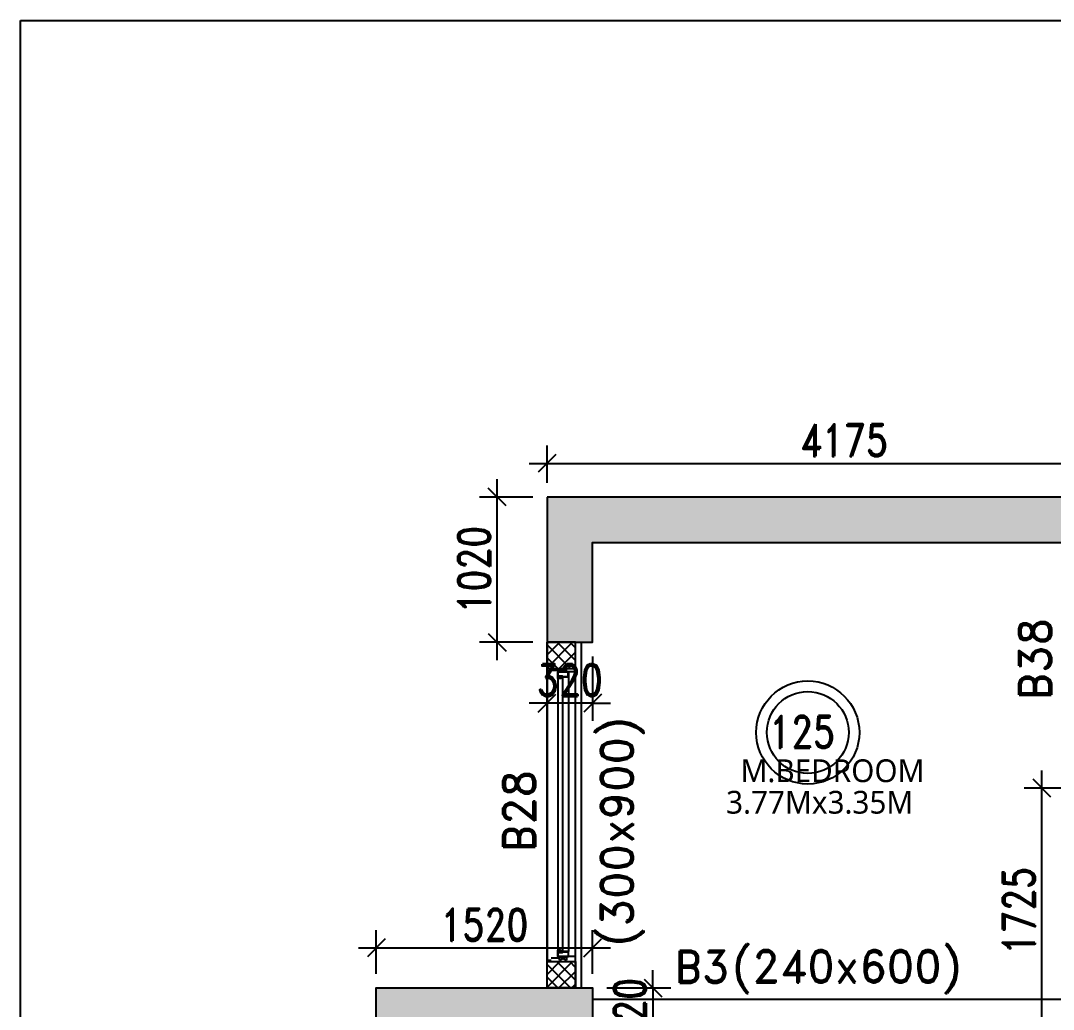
# Model space of a CAD drawing. Header units: millimetres. Extents: x 2061841 to 105821645, y -77612 to 48520811.
# Drawn here: x 105624232 to 105631489, y 48448272 to 48455220 of the extents above; entities that cross this region are included whole.
import ezdxf

# ---------------------------------------------------------------- set-up
doc = ezdxf.new("R2010")
doc.units = ezdxf.units.MM
doc.header["$LTSCALE"] = 10
doc.header["$MEASUREMENT"] = 0
doc.linetypes.add('$0$HIDDEN', pattern=[0.375, 0.25, -0.125])
for name, color, linetype in [('A-ANNO-LABL', 140, 'Continuous'), ('A-GLAZ-FRAM', 74, 'Continuous'), ('A-WALL', 3, 'Continuous'), ('A-WALL-CILL', 140, 'Continuous'), ('A-WALL-FNSH', 8, 'Continuous'), ('A-WALL-PATT', 54, 'Continuous'), ('AS-COLS', 2, 'Continuous'), ('S-BEAM', 4, 'Continuous'), ('S-BEAMNO.', 4, 'Continuous'), ('S-OPENING', 6, 'Continuous'), ('S-slab thk.', 2, 'Continuous')]:
    doc.layers.add(name, color=color, linetype=linetype)
doc.layers.add('A-FIRE DOOR', color=1, linetype='Continuous', true_color=0xff0000)
doc.layers.add('S-STRCOL HATCH', color=33, linetype='Continuous', lineweight=9)
doc.styles.add('200', font='romand.shx', dxfattribs={"width": 0.8, "height": 225})
doc.styles.add('Lucida SU', font='l_10646.ttf')
doc.styles.add('RD', font='romand.shx', dxfattribs={"width": 0.9, "height": 225})
doc.dimstyles.new('GR1', dxfattribs={"dimtxt": 225, "dimasz": 125, "dimexe": 125, "dimexo": 100, "dimgap": 50, "dimtad": 1, "dimdec": 0, "dimzin": 3, "dimdsep": 46, "dimtxsty": '200', "dimblk1": 'OBLIQUE', "dimblk2": 'OBLIQUE', "dimsah": 1, "dimcen": 0.0625, "dimdle": 125, "dimclrd": 3, "dimclre": 3, "dimclrt": 2, "dimadec": 0, "dimazin": 0, "dimtfac": 1, "dimtdec": 0, "dimtix": 1, "dimtmove": 0, "dimatfit": 3, "dimfxl": 1, "dimtolj": 1, "dimtzin": 0, "dimarcsym": 0})
pattern_1 = [(135, (101804621.886, 48122568.903), (-44.9012806, -44.9012806), []), (225, (101804621.886, 48122568.903), (44.9012806, -44.9012806), [])]

# ---------------------------------------------------------------- blocks, each defined once
blk = doc.blocks.new('Win clip')
for points in [[(14, 1.1), (14, 9), (17.6, 9), (17.6, 7.8), (18.8, 7.8), (18.8, 9), (20, 9), (20, 10.2), (0, 10.2), (0, 0), (3.4, 0), (3.4, -1.2), (2, -1.2), (2, -2.4), (4.6, -2.4), (4.6, 0), (16.8, 0), (16.8, -1.2), (15.4, -1.2), (15.4, -2.4), (18, -2.4), (18, 1.1)], [(1.2, 9), (12.7, 9), (12.7, 1.1), (1.2, 1.1)]]:
    blk.add_lwpolyline(points, close=True)
at = {"layer": 'Defpoints'}
blk.add_line((28, 2.7), (22, 2.7), dxfattribs=at)
blk = doc.blocks.new('*U672')
at = {"color": 251}
for p, q in [((0, 87.6), (25, 87.6)), ((25, 87.6), (0, 37.6)), ((0, 87.6), (25, 37.6)), ((2050, 87.6), (2025, 87.6)), ((2025, 87.6), (2050, 37.6)), ((2050, 87.6), (2025, 37.6)), ((25, 37.6), (0, 37.6)), ((2025, 37.6), (2050, 37.6))]:
    blk.add_line(p, q, dxfattribs=at)
for p, q in [((70.2, 100.1), (1990, 100.1)), ((60, 25.1), (1990, 25.1)), ((70.4, 65.4), (1990.2, 65.4))]:
    blk.add_line(p, q)
for points in [[(62.5, 70.1), (62.5, 66.6), (55, 66.6), (55, 85.3), (58.8, 85.3), (58.8, 83.6), (60, 83.6), (60, 88.4), (58.8, 88.4), (58.8, 86.7), (55, 86.7), (55, 98.8), (58.8, 98.8), (58.8, 97.1), (60, 97.1), (60, 100.1), (25, 100.1), (25, 25.1), (60, 25.1), (60, 65.4), (70, 65.4), (70, 70.1)], [(1987.5, 70.1), (1987.5, 66.6), (1995, 66.6), (1995, 85.3), (1991.2, 85.3), (1991.2, 83.6), (1990, 83.6), (1990, 88.4), (1991.2, 88.4), (1991.2, 86.7), (1995, 86.7), (1995, 98.8), (1991.2, 98.8), (1991.2, 97.1), (1990, 97.1), (1990, 100.1), (2025, 100.1), (2025, 25.1), (1990, 25.1), (1990, 65.4), (1980, 65.4), (1980, 70.1)], [(69, 69.1), (67.8, 69.1), (67.8, 70.1), (70, 70.1), (67.8, 70.1), (67.8, 69.1), (69, 69.1), (69, 66.6), (63.5, 66.6), (63.5, 69.1)], [(1981, 69.1), (1982.2, 69.1), (1982.2, 70.1), (1980, 70.1), (1982.2, 70.1), (1982.2, 69.1), (1981, 69.1), (1981, 66.6), (1986.5, 66.6), (1986.5, 69.1)]]:
    blk.add_lwpolyline(points)
for points in [[(58.8, 26.3), (26.2, 26.3), (26.2, 98.9), (53.8, 98.9), (53.8, 65.4), (58.8, 65.4)], [(64.7, 80.1), (64.7, 79.1), (63.5, 79.1), (64.7, 79.1), (64.7, 80.1), (62.5, 80.1)], [(1985.3, 80.1), (1985.3, 79.1), (1986.5, 79.1), (1985.3, 79.1), (1985.3, 80.1), (1987.5, 80.1)], [(1991.2, 26.3), (2023.8, 26.3), (2023.8, 98.9), (1996.2, 98.9), (1996.2, 65.4), (1991.2, 65.4)]]:
    blk.add_lwpolyline(points, close=True)
at = {"layer": 'A-WALL-CILL'}
blk.add_line((2025, -25), (25, -25), dxfattribs=at)
blk.add_lwpolyline([(0, 145.1), (0, 175.1), (2050, 175.1), (2050, 145.1)], dxfattribs=at)
at = {"layer": 'A-WALL-FNSH'}
for p, q in [((14.8, 87.6), (14.8, 145.1)), ((2035.2, 87.6), (2035.2, 145.1)), ((25, -25), (25, 35.1)), ((2025, -25), (2025, 35.1))]:
    blk.add_line(p, q, dxfattribs=at)
at = {"rotation": 270}
blk.add_blockref('Win clip', (60, 100.1), dxfattribs=at)
at = {"xscale": -1, "rotation": 90}
blk.add_blockref('Win clip', (1990, 100.1), dxfattribs=at)
blk = doc.blocks.new('_Oblique')
at = {"color": 0, "linetype": 'ByBlock', "lineweight": -2}
blk.add_line((-0.5, -0.5), (0.5, 0.5), dxfattribs=at)
blk = doc.blocks.new('*D949')
at = {"layer": 'AS-COLS', "color": 3, "lineweight": -2, "transparency": 16777216}
for p, q in [((102865675.1, 48546436.3), (102865675.1, 48546561.3)), ((102865350.7, 48546436.3), (102865800.1, 48546436.3)), ((102865675.1, 48546436.3), (102865675.1, 48546116.3)), ((102865350.7, 48546116.3), (102865800.1, 48546116.3)), ((102865675.1, 48546116.3), (102865675.1, 48545991.3))]:
    blk.add_line(p, q, dxfattribs=at)
at = {"layer": 'Defpoints', "color": 0, "transparency": 16777216}
for p in [(102865250.7, 48546436.3), (102865250.7, 48546116.3), (102865675.1, 48546116.3)]:
    blk.add_point(p, dxfattribs=at)
at = {"layer": 'AS-COLS', "color": 3, "lineweight": -2, "transparency": 16777216, "xscale": 125, "yscale": 125, "zscale": 125}
for p, rotation in [((102865675.1, 48546436.3), 270), ((102865675.1, 48546116.3), 90)]:
    blk.add_blockref('_Oblique', p, dxfattribs=dict(at, rotation=rotation))
at = {"layer": 'AS-COLS', "color": 2, "transparency": 16777216, "insert": (102865512.6, 48546276.3), "char_height": 225, "attachment_point": 5, "rotation": 90, "style": '200'}
blk.add_mtext('\\A1;320', dxfattribs=at)
blk = doc.blocks.new('*D950')
at = {"layer": 'AS-COLS', "color": 3, "lineweight": -2, "transparency": 16777216}
for p, q in [((102863730.7, 48546536.3), (102863730.7, 48546843.8)), ((102865250.7, 48546536.3), (102865250.7, 48546843.8)), ((102863605.7, 48546718.8), (102865375.7, 48546718.8))]:
    blk.add_line(p, q, dxfattribs=at)
at = {"layer": 'Defpoints', "color": 0, "transparency": 16777216}
for p in [(102865250.7, 48546718.8), (102863730.7, 48546436.3), (102865250.7, 48546436.3)]:
    blk.add_point(p, dxfattribs=at)
at = {"layer": 'AS-COLS', "color": 3, "lineweight": -2, "transparency": 16777216, "xscale": 125, "yscale": 125, "zscale": 125, "rotation": 180}
blk.add_blockref('_Oblique', (102863730.7, 48546718.8), dxfattribs=at)
at = {"layer": 'AS-COLS', "color": 3, "lineweight": -2, "transparency": 16777216, "xscale": 125, "yscale": 125, "zscale": 125}
blk.add_blockref('_Oblique', (102865250.7, 48546718.8), dxfattribs=at)
at = {"layer": 'AS-COLS', "color": 2, "transparency": 16777216, "insert": (102864490.7, 48546881.3), "char_height": 225, "attachment_point": 5, "style": '200'}
blk.add_mtext('\\A1;1520', dxfattribs=at)
blk = doc.blocks.new('*D951')
at = {"layer": 'AS-COLS', "color": 3, "lineweight": -2, "transparency": 16777216}
for p, q in [((102864930.7, 48548766.1), (102864930.7, 48548313)), ((102865250.7, 48548766.1), (102865250.7, 48548313)), ((102864930.7, 48548438), (102864805.7, 48548438)), ((102865250.7, 48548438), (102864930.7, 48548438)), ((102865250.7, 48548438), (102865375.7, 48548438))]:
    blk.add_line(p, q, dxfattribs=at)
at = {"layer": 'Defpoints', "color": 0, "transparency": 16777216}
for p in [(102864930.7, 48548866.1), (102865250.7, 48548866.1), (102864930.7, 48548438)]:
    blk.add_point(p, dxfattribs=at)
at = {"layer": 'AS-COLS', "color": 3, "lineweight": -2, "transparency": 16777216, "xscale": 125, "yscale": 125, "zscale": 125}
blk.add_blockref('_Oblique', (102864930.7, 48548438), dxfattribs=at)
at = {"layer": 'AS-COLS', "color": 3, "lineweight": -2, "transparency": 16777216, "xscale": 125, "yscale": 125, "zscale": 125, "rotation": 180}
blk.add_blockref('_Oblique', (102865250.7, 48548438), dxfattribs=at)
at = {"layer": 'AS-COLS', "color": 2, "transparency": 16777216, "insert": (102865090.7, 48548600.5), "char_height": 225, "attachment_point": 5, "style": '200'}
blk.add_mtext('\\A1;320', dxfattribs=at)
blk = doc.blocks.new('*D952')
at = {"layer": 'AS-COLS', "color": 3, "lineweight": -2, "transparency": 16777216}
for p, q in [((102864580.3, 48548741.1), (102864580.3, 48550011.3)), ((102864830.7, 48549886.3), (102864455.3, 48549886.3)), ((102864830.7, 48548866.1), (102864455.3, 48548866.1))]:
    blk.add_line(p, q, dxfattribs=at)
at = {"layer": 'Defpoints', "color": 0, "transparency": 16777216}
for p in [(102864580.3, 48549886.3), (102864930.7, 48549886.3), (102864930.7, 48548866.1)]:
    blk.add_point(p, dxfattribs=at)
at = {"layer": 'AS-COLS', "color": 3, "lineweight": -2, "transparency": 16777216, "xscale": 125, "yscale": 125, "zscale": 125}
for p, rotation in [((102864580.3, 48549886.3), 90), ((102864580.3, 48548866.1), 270)]:
    blk.add_blockref('_Oblique', p, dxfattribs=dict(at, rotation=rotation))
at = {"layer": 'AS-COLS', "color": 2, "transparency": 16777216, "insert": (102864417.8, 48549376.2), "char_height": 225, "attachment_point": 5, "rotation": 90, "style": '200'}
blk.add_mtext('\\A1;1020', dxfattribs=at)
blk = doc.blocks.new('*D953')
at = {"layer": 'AS-COLS', "color": 3, "lineweight": -2, "transparency": 16777216}
for p, q in [((102864930.7, 48549986.3), (102864930.7, 48550247.8)), ((102869105.7, 48549986.3), (102869105.7, 48550247.8)), ((102864805.7, 48550122.8), (102869230.7, 48550122.8))]:
    blk.add_line(p, q, dxfattribs=at)
at = {"layer": 'Defpoints', "color": 0, "transparency": 16777216}
for p in [(102869105.7, 48550122.8), (102864930.7, 48549886.3), (102869105.7, 48549886.3)]:
    blk.add_point(p, dxfattribs=at)
at = {"layer": 'AS-COLS', "color": 3, "lineweight": -2, "transparency": 16777216, "xscale": 125, "yscale": 125, "zscale": 125, "rotation": 180}
blk.add_blockref('_Oblique', (102864930.7, 48550122.8), dxfattribs=at)
at = {"layer": 'AS-COLS', "color": 3, "lineweight": -2, "transparency": 16777216, "xscale": 125, "yscale": 125, "zscale": 125}
blk.add_blockref('_Oblique', (102869105.7, 48550122.8), dxfattribs=at)
at = {"layer": 'AS-COLS', "color": 2, "transparency": 16777216, "insert": (102867018.2, 48550285.3), "char_height": 225, "attachment_point": 5, "style": '200'}
blk.add_mtext('\\A1;4175', dxfattribs=at)
blk = doc.blocks.new('*D958')
at = {"layer": 'AS-COLS', "color": 3, "lineweight": -2, "transparency": 16777216}
for p, q in [((102868408.7, 48545990.9), (102868408.7, 48547965.7)), ((102868685.7, 48547840.7), (102868283.7, 48547840.7)), ((102868685.7, 48546115.9), (102868283.7, 48546115.9))]:
    blk.add_line(p, q, dxfattribs=at)
at = {"layer": 'Defpoints', "color": 0, "transparency": 16777216}
for p in [(102868408.7, 48547840.7), (102868785.7, 48547840.7), (102868785.7, 48546115.9)]:
    blk.add_point(p, dxfattribs=at)
at = {"layer": 'AS-COLS', "color": 3, "lineweight": -2, "transparency": 16777216, "xscale": 125, "yscale": 125, "zscale": 125}
for p, rotation in [((102868408.7, 48547840.7), 90), ((102868408.7, 48546115.9), 270)]:
    blk.add_blockref('_Oblique', p, dxfattribs=dict(at, rotation=rotation))
at = {"layer": 'AS-COLS', "color": 2, "transparency": 16777216, "insert": (102868246.2, 48546978.3), "char_height": 225, "attachment_point": 5, "rotation": 90, "style": '200'}
blk.add_mtext('\\A1;1725', dxfattribs=at)
blk = doc.blocks.new('TOWER-A TYPICAL FLOOR FRAMING PLAN N')
at = {"layer": 'A-WALL-PATT'}
h = blk.add_hatch(dxfattribs=at)
h.set_pattern_fill('ANSI37', color=8, scale=20, angle=90)
h.set_pattern_definition(pattern_1)
h.paths.add_polyline_path([(102864930.7, 48548681.7), (102865130.7, 48548681.7), (102865130.7, 48548866.7), (102864930.7, 48548866.7), (102864930.7, 48548681.7)])
h = blk.add_hatch(dxfattribs=at)
h.set_pattern_fill('ANSI37', color=8, scale=20, angle=90)
h.set_pattern_definition(pattern_1)
h.paths.add_polyline_path([(102864930.7, 48546621.9), (102865130.7, 48546621.9), (102865130.7, 48546436.3), (102864930.7, 48546436.3), (102864930.7, 48546621.9)])
at = {"layer": 'S-STRCOL HATCH'}
h = blk.add_hatch(color=256, dxfattribs=at)
h.dxf.hatch_style = 1
h.paths.add_polyline_path([(102864930.7, 48549887), (102864930.7, 48548866.9), (102865250.7, 48548866.9), (102865250.7, 48549567), (102869105.7, 48549567), (102869105.7, 48549887)])
h = blk.add_hatch(color=256, dxfattribs=at)
h.dxf.hatch_style = 1
h.paths.add_polyline_path([(102863730.7, 48546116.3), (102863730.7, 48546436.3), (102865250.7, 48546436.3), (102865250.7, 48546116.3)])
at = {"layer": 'A-FIRE DOOR'}
blk.add_lwpolyline([(102861231.6, 48553234.4), (102910307.4, 48553234.4), (102910307.4, 48519249.1), (102861231.6, 48519249.1)], close=True, dxfattribs=at)
at = {"layer": 'A-WALL', "color": 8}
for p, q in [((102864930.7, 48546436.3, 0), (102864930.7, 48548866.1, 0)), ((102865130.7, 48546436.3, 0), (102865130.7, 48548866.1, 0)), ((102864930.7, 48548682.1, 0), (102865130.7, 48548682.7)), ((102864930.7, 48546621.9, 0), (102865130.7, 48546621.3))]:
    blk.add_line(p, q, dxfattribs=at)
at = {"layer": 'A-WALL', "color": 8, "elevation": 0}
for points in [[(102864930.7, 48548681.7), (102865130.7, 48548681.7), (102865130.7, 48548866.7), (102864930.7, 48548866.7)], [(102864930.7, 48546621.9), (102865130.7, 48546621.9), (102865130.7, 48546436.3), (102864930.7, 48546436.3)]]:
    blk.add_lwpolyline(points, close=True, dxfattribs=at)
at = {"layer": 'AS-COLS', "color": 1}
for points in [[(102864930.7, 48549886.3), (102864930.7, 48548866.1), (102865250.7, 48548866.1), (102865250.7, 48549566.3), (102869105.7, 48549566.3), (102869105.7, 48549886.3)], [(102863730.7, 48546116.3), (102863730.7, 48546436.3), (102865250.7, 48546436.3), (102865250.7, 48546116.3)]]:
    blk.add_lwpolyline(points, close=True, dxfattribs=at)
at = {"layer": 'S-BEAM'}
blk.add_line((102864930.7, 48548866.1, 0), (102864930.3, 48546436.3, 0), dxfattribs=at)
at = {"layer": 'S-BEAM', "linetype": '$0$HIDDEN'}
for p, q in [((102865170.7, 48548866.1, 0), (102865170.3, 48546436.3, 0)), ((102868785.7, 48546356.3), (102865250.7, 48546356.3))]:
    blk.add_line(p, q, dxfattribs=at)
at = {"layer": 'S-slab thk.'}
for radius in [362.3, 287.3]:
    blk.add_circle((102866763.1, 48548232, 0), radius, dxfattribs=at)
at = {"layer": 'A-GLAZ-FRAM', "color": 252, "xscale": -1, "rotation": 89.99681499126461}
blk.add_blockref('*U672', (102865105.8, 48548682.1, 0), dxfattribs=at)
at = {"layer": 'A-ANNO-LABL', "color": 252, "style": 'Lucida SU'}
for s, p in [('M.BEDROOM', (102866290.4, 48547883.1, 207.4)), ('3.77Mx3.35M', (102866189.1, 48547661.7, 207.4))]:
    blk.add_text(s, height=160, dxfattribs=at).set_placement(p)
at = {"layer": 'S-BEAMNO.', "color": 4, "style": 'RD'}
for s, rotation, p in [('B38', 90.00028, (102868472.6, 48548458.1)), ('B28', 90.00028, (102864847.4, 48547389.5, 0)), ('B3', 0.00028, (102865826.5, 48546473.5))]:
    blk.add_text(s, height=225, rotation=rotation, dxfattribs=at).set_placement(p)
at = {"layer": 'S-BEAMNO.', "color": 2, "style": 'RD'}
for s, rotation, p in [('(300x900)', 90.00028, (102865534.6, 48546734.2, 0)), ('(240x600)', 0.00028, (102866238.4, 48546476.1, 0))]:
    blk.add_text(s, height=225, rotation=rotation, dxfattribs=at).set_placement(p)
at = {"layer": 'S-slab thk.', "style": 'RD', "width": 0.8}
blk.add_text('125', height=225, rotation=0.00028, dxfattribs=at).set_placement((102866491.7, 48548123.2, 0))
at = {"layer": 'AS-COLS', "color": 6}
for base, p1, p2, picture, middle in [((102869105.7, 48550122.8), (102864930.7, 48549886.3), (102869105.7, 48549886.3), '*D953', (102867018.2, 48550285.3)), ((102864930.7, 48548438), (102865250.7, 48548866.1), (102864930.7, 48548866.1), '*D951', (102865090.7, 48548600.5)), ((102865250.7, 48546718.8), (102863730.7, 48546436.3), (102865250.7, 48546436.3), '*D950', (102864490.7, 48546881.3))]:
    dim = blk.add_linear_dim(base=base, p1=p1, p2=p2, dimstyle='GR1', dxfattribs=at)
    dim.commit()
    dim.dimension.update_dxf_attribs({"geometry": picture, "text_midpoint": middle})
for base, p1, p2, picture, middle in [((102864580.3, 48549886.3), (102864930.7, 48548866.1), (102864930.7, 48549886.3), '*D952', (102864417.8, 48549376.2)), ((102868408.7, 48547840.7), (102868785.7, 48546115.9), (102868785.7, 48547840.7), '*D958', (102868246.2, 48546978.3)), ((102865675.1, 48546116.3), (102865250.7, 48546436.3), (102865250.7, 48546116.3), '*D949', (102865512.6, 48546276.3))]:
    dim = blk.add_linear_dim(base=base, p1=p1, p2=p2, angle=90, dimstyle='GR1', dxfattribs=at)
    dim.commit()
    dim.dimension.update_dxf_attribs({"geometry": picture, "text_midpoint": middle})

msp = doc.modelspace()

# ---------------------------------------------------------------- block references
at = {"layer": 'S-OPENING'}
msp.add_blockref('TOWER-A TYPICAL FLOOR FRAMING PLAN N', (2763000.3, -98014.7), dxfattribs=at)

doc.saveas('drawing.dxf')
